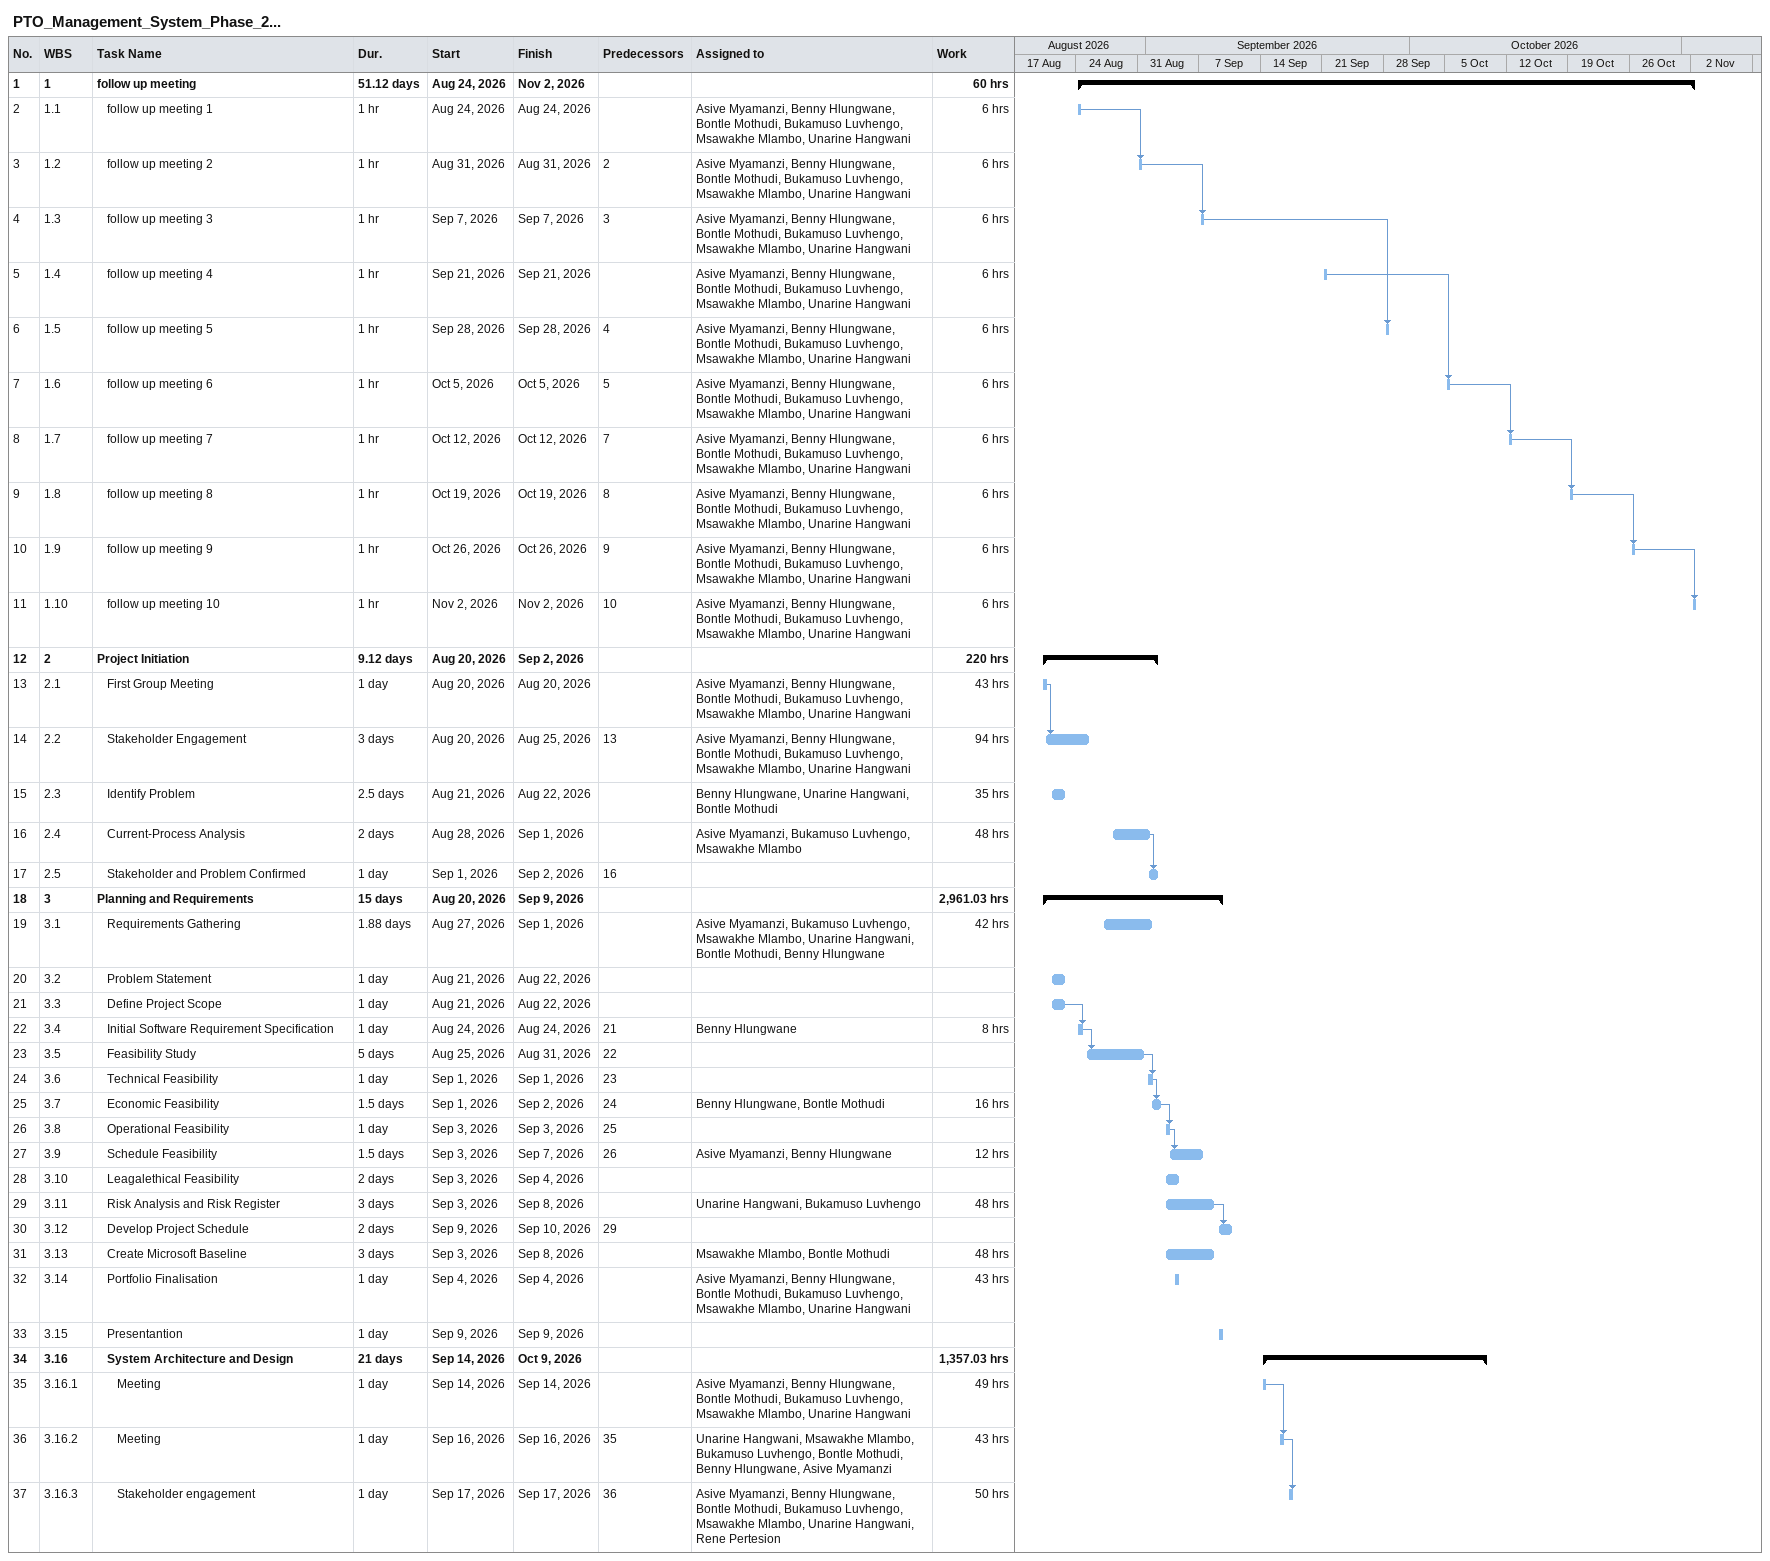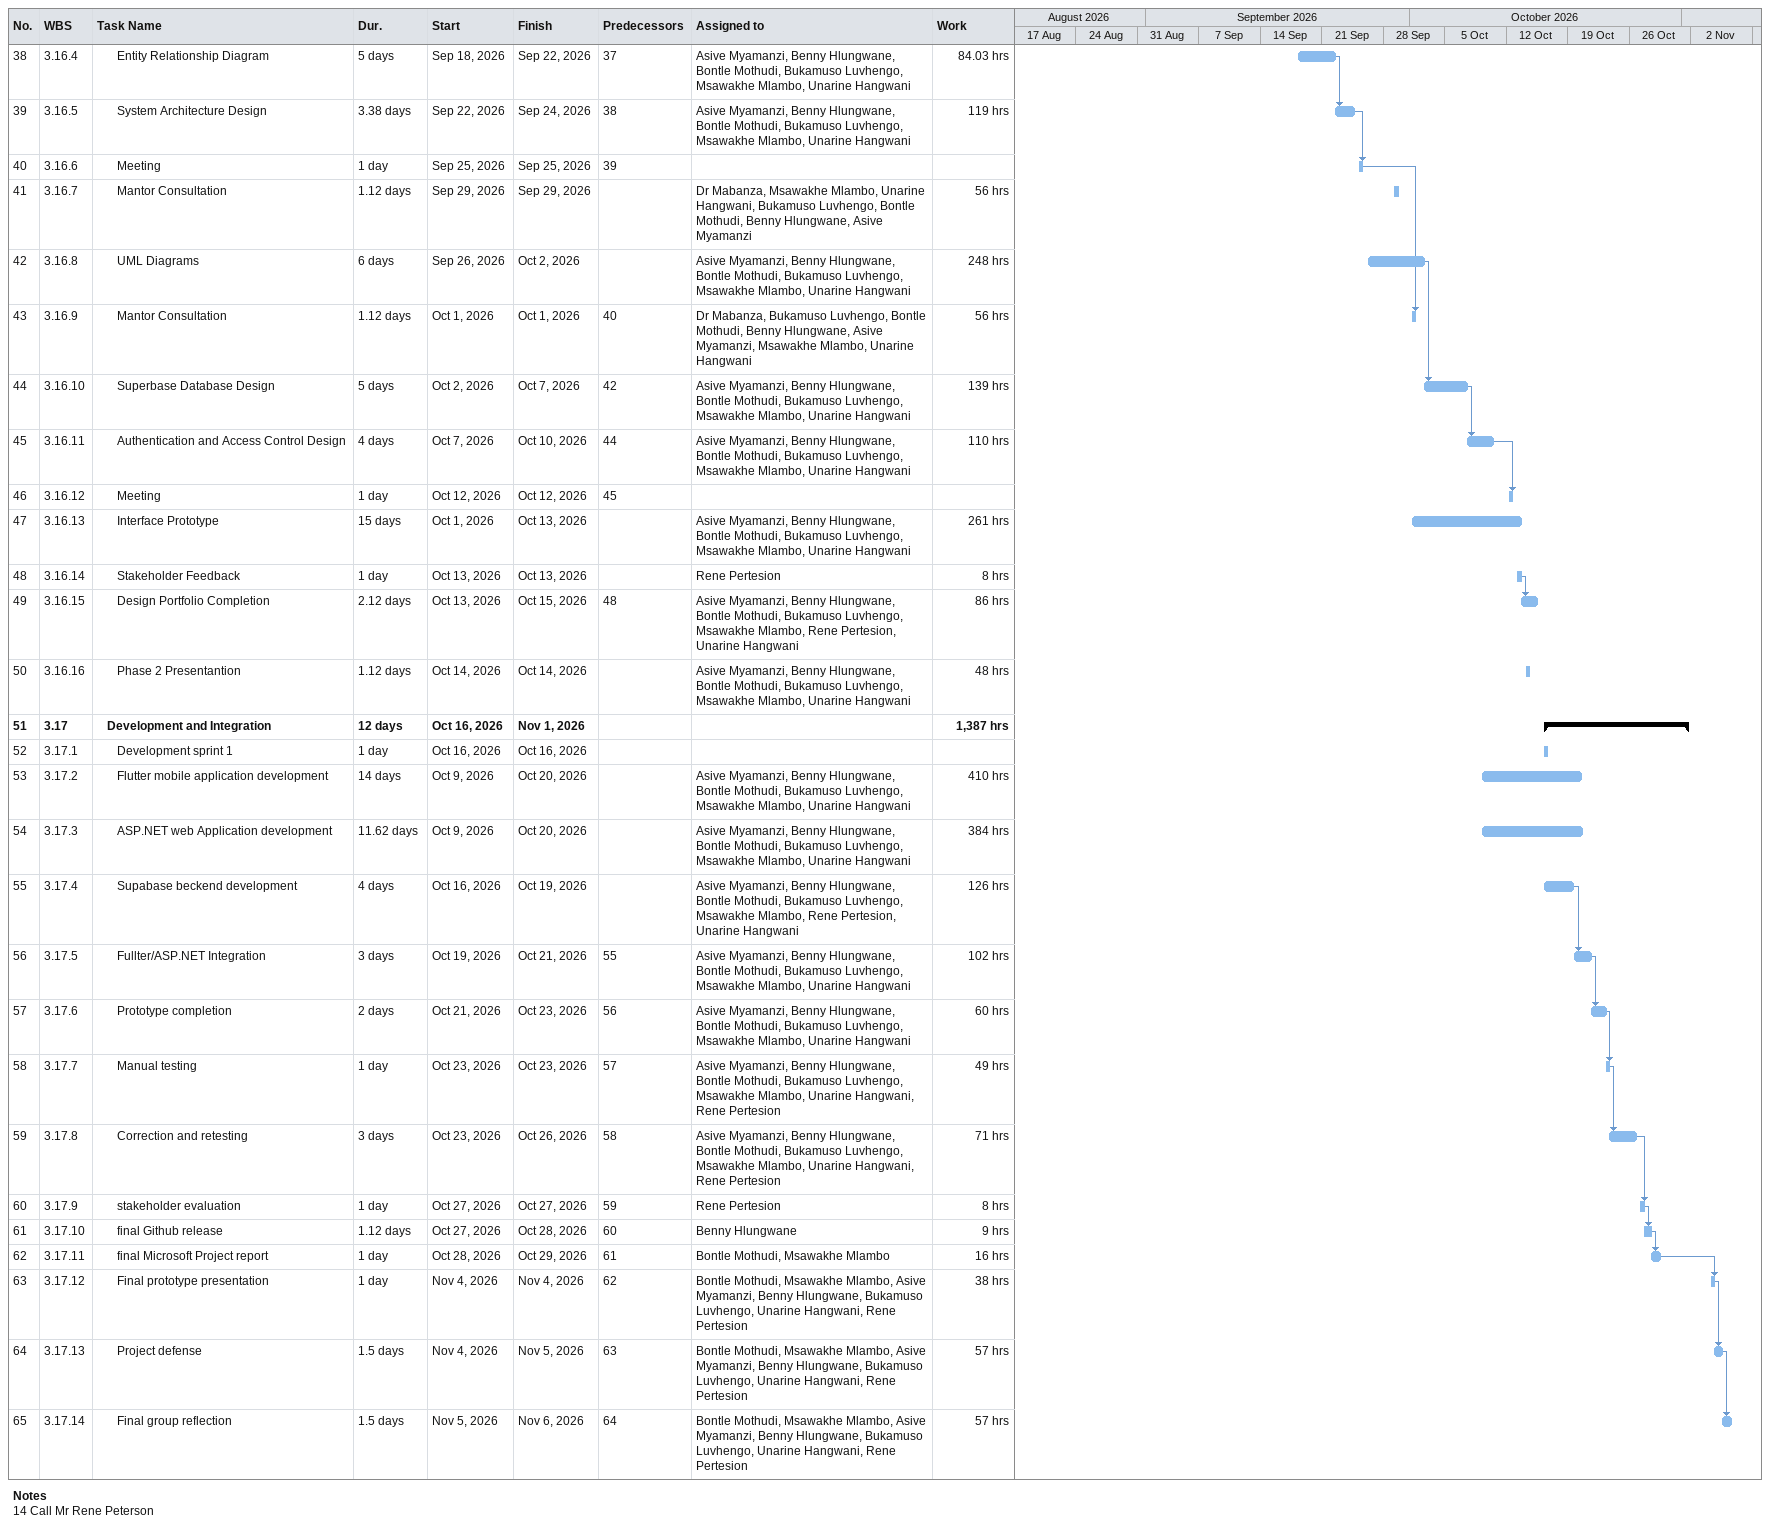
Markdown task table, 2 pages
PTO_Management_System_Phase_2...

| ID | WBS | Task | Duration | Start | Finish | Predecessors | Resources | Work (h) |
|---|---|---|---|---|---|---|---|---|
| 1 | 1 | **follow up meeting** | 51.12d | 2026-08-24 | 2026-11-02 |  |  | 60 |
| 2 | 1.1 | follow up meeting 1 | 1h | 2026-08-24 | 2026-08-24 |  | Asive Myamanzi, Benny Hlungwane, Bontle Mothudi, Bukamuso Luvhengo, Msawakhe Mlambo, Unarine Hangwani | 6 |
| 3 | 1.2 | follow up meeting 2 | 1h | 2026-08-31 | 2026-08-31 | 2 | Asive Myamanzi, Benny Hlungwane, Bontle Mothudi, Bukamuso Luvhengo, Msawakhe Mlambo, Unarine Hangwani | 6 |
| 4 | 1.3 | follow up meeting 3 | 1h | 2026-09-07 | 2026-09-07 | 3 | Asive Myamanzi, Benny Hlungwane, Bontle Mothudi, Bukamuso Luvhengo, Msawakhe Mlambo, Unarine Hangwani | 6 |
| 5 | 1.4 | follow up meeting 4 | 1h | 2026-09-21 | 2026-09-21 |  | Asive Myamanzi, Benny Hlungwane, Bontle Mothudi, Bukamuso Luvhengo, Msawakhe Mlambo, Unarine Hangwani | 6 |
| 6 | 1.5 | follow up meeting 5 | 1h | 2026-09-28 | 2026-09-28 | 4 | Asive Myamanzi, Benny Hlungwane, Bontle Mothudi, Bukamuso Luvhengo, Msawakhe Mlambo, Unarine Hangwani | 6 |
| 7 | 1.6 | follow up meeting 6 | 1h | 2026-10-05 | 2026-10-05 | 5 | Asive Myamanzi, Benny Hlungwane, Bontle Mothudi, Bukamuso Luvhengo, Msawakhe Mlambo, Unarine Hangwani | 6 |
| 8 | 1.7 | follow up meeting 7 | 1h | 2026-10-12 | 2026-10-12 | 7 | Asive Myamanzi, Benny Hlungwane, Bontle Mothudi, Bukamuso Luvhengo, Msawakhe Mlambo, Unarine Hangwani | 6 |
| 9 | 1.8 | follow up meeting 8 | 1h | 2026-10-19 | 2026-10-19 | 8 | Asive Myamanzi, Benny Hlungwane, Bontle Mothudi, Bukamuso Luvhengo, Msawakhe Mlambo, Unarine Hangwani | 6 |
| 10 | 1.9 | follow up meeting 9 | 1h | 2026-10-26 | 2026-10-26 | 9 | Asive Myamanzi, Benny Hlungwane, Bontle Mothudi, Bukamuso Luvhengo, Msawakhe Mlambo, Unarine Hangwani | 6 |
| 11 | 1.10 | follow up meeting 10 | 1h | 2026-11-02 | 2026-11-02 | 10 | Asive Myamanzi, Benny Hlungwane, Bontle Mothudi, Bukamuso Luvhengo, Msawakhe Mlambo, Unarine Hangwani | 6 |
| 12 | 2 | **Project Initiation** | 9.12d | 2026-08-20 | 2026-09-02 |  |  | 220 |
| 13 | 2.1 | First Group Meeting | 1d | 2026-08-20 | 2026-08-20 |  | Asive Myamanzi, Benny Hlungwane, Bontle Mothudi, Bukamuso Luvhengo, Msawakhe Mlambo, Unarine Hangwani | 43 |
| 14 | 2.2 | Stakeholder Engagement | 3d | 2026-08-20 | 2026-08-25 | 13 | Asive Myamanzi, Benny Hlungwane, Bontle Mothudi, Bukamuso Luvhengo, Msawakhe Mlambo, Unarine Hangwani | 94 |
| 15 | 2.3 | Identify Problem | 2.5d | 2026-08-21 | 2026-08-22 |  | Benny Hlungwane, Unarine Hangwani, Bontle Mothudi | 35 |
| 16 | 2.4 | Current-Process Analysis | 2d | 2026-08-28 | 2026-09-01 |  | Asive Myamanzi, Bukamuso Luvhengo, Msawakhe Mlambo | 48 |
| 17 | 2.5 | Stakeholder and Problem Confirmed | 1d | 2026-09-01 | 2026-09-02 | 16 |  |  |
| 18 | 3 | **Planning and Requirements** | 15d | 2026-08-20 | 2026-09-09 |  |  | 2961.03 |
| 19 | 3.1 | Requirements Gathering | 1.88d | 2026-08-27 | 2026-09-01 |  | Asive Myamanzi, Bukamuso Luvhengo, Msawakhe Mlambo, Unarine Hangwani, Bontle Mothudi, Benny Hlungwane | 42 |
| 20 | 3.2 | Problem Statement | 1d | 2026-08-21 | 2026-08-22 |  |  |  |
| 21 | 3.3 | Define Project Scope | 1d | 2026-08-21 | 2026-08-22 |  |  |  |
| 22 | 3.4 | Initial Software Requirement Specification | 1d | 2026-08-24 | 2026-08-24 | 21 | Benny Hlungwane | 8 |
| 23 | 3.5 | Feasibility Study | 5d | 2026-08-25 | 2026-08-31 | 22 |  |  |
| 24 | 3.6 | Technical Feasibility | 1d | 2026-09-01 | 2026-09-01 | 23 |  |  |
| 25 | 3.7 | Economic Feasibility | 1.5d | 2026-09-01 | 2026-09-02 | 24 | Benny Hlungwane, Bontle Mothudi | 16 |
| 26 | 3.8 | Operational Feasibility | 1d | 2026-09-03 | 2026-09-03 | 25 |  |  |
| 27 | 3.9 | Schedule Feasibility | 1.5d | 2026-09-03 | 2026-09-07 | 26 | Asive Myamanzi, Benny Hlungwane | 12 |
| 28 | 3.10 | Leagalethical Feasibility | 2d | 2026-09-03 | 2026-09-04 |  |  |  |
| 29 | 3.11 | Risk Analysis and Risk Register | 3d | 2026-09-03 | 2026-09-08 |  | Unarine Hangwani, Bukamuso Luvhengo | 48 |
| 30 | 3.12 | Develop Project Schedule | 2d | 2026-09-09 | 2026-09-10 | 29 |  |  |
| 31 | 3.13 | Create Microsoft Baseline | 3d | 2026-09-03 | 2026-09-08 |  | Msawakhe Mlambo, Bontle Mothudi | 48 |
| 32 | 3.14 | Portfolio Finalisation | 1d | 2026-09-04 | 2026-09-04 |  | Asive Myamanzi, Benny Hlungwane, Bontle Mothudi, Bukamuso Luvhengo, Msawakhe Mlambo, Unarine Hangwani | 43 |
| 33 | 3.15 | Presentantion | 1d | 2026-09-09 | 2026-09-09 |  |  |  |
| 34 | 3.16 | **System Architecture and Design** | 21d | 2026-09-14 | 2026-10-09 |  |  | 1357.03 |
| 35 | 3.16.1 | Meeting | 1d | 2026-09-14 | 2026-09-14 |  | Asive Myamanzi, Benny Hlungwane, Bontle Mothudi, Bukamuso Luvhengo, Msawakhe Mlambo, Unarine Hangwani | 49 |
| 36 | 3.16.2 | Meeting | 1d | 2026-09-16 | 2026-09-16 | 35 | Unarine Hangwani, Msawakhe Mlambo, Bukamuso Luvhengo, Bontle Mothudi, Benny Hlungwane, Asive Myamanzi | 43 |
| 37 | 3.16.3 | Stakeholder engagement | 1d | 2026-09-17 | 2026-09-17 | 36 | Asive Myamanzi, Benny Hlungwane, Bontle Mothudi, Bukamuso Luvhengo, Msawakhe Mlambo, Unarine Hangwani, Rene Pertesion | 50 |
| 38 | 3.16.4 | Entity Relationship Diagram | 5d | 2026-09-18 | 2026-09-22 | 37 | Asive Myamanzi, Benny Hlungwane, Bontle Mothudi, Bukamuso Luvhengo, Msawakhe Mlambo, Unarine Hangwani | 84.03 |
| 39 | 3.16.5 | System Architecture Design | 3.38d | 2026-09-22 | 2026-09-24 | 38 | Asive Myamanzi, Benny Hlungwane, Bontle Mothudi, Bukamuso Luvhengo, Msawakhe Mlambo, Unarine Hangwani | 119 |
| 40 | 3.16.6 | Meeting | 1d | 2026-09-25 | 2026-09-25 | 39 |  |  |
| 41 | 3.16.7 | Mantor Consultation | 1.12d | 2026-09-29 | 2026-09-29 |  | Dr Mabanza, Msawakhe Mlambo, Unarine Hangwani, Bukamuso Luvhengo, Bontle Mothudi, Benny Hlungwane, Asive Myamanzi | 56 |
| 42 | 3.16.8 | UML Diagrams | 6d | 2026-09-26 | 2026-10-02 |  | Asive Myamanzi, Benny Hlungwane, Bontle Mothudi, Bukamuso Luvhengo, Msawakhe Mlambo, Unarine Hangwani | 248 |
| 43 | 3.16.9 | Mantor Consultation | 1.12d | 2026-10-01 | 2026-10-01 | 40 | Dr Mabanza, Bukamuso Luvhengo, Bontle Mothudi, Benny Hlungwane, Asive Myamanzi, Msawakhe Mlambo, Unarine Hangwani | 56 |
| 44 | 3.16.10 | Superbase Database Design | 5d | 2026-10-02 | 2026-10-07 | 42 | Asive Myamanzi, Benny Hlungwane, Bontle Mothudi, Bukamuso Luvhengo, Msawakhe Mlambo, Unarine Hangwani | 139 |
| 45 | 3.16.11 | Authentication and Access Control Design | 4d | 2026-10-07 | 2026-10-10 | 44 | Asive Myamanzi, Benny Hlungwane, Bontle Mothudi, Bukamuso Luvhengo, Msawakhe Mlambo, Unarine Hangwani | 110 |
| 46 | 3.16.12 | Meeting | 1d | 2026-10-12 | 2026-10-12 | 45 |  |  |
| 47 | 3.16.13 | Interface Prototype | 15d | 2026-10-01 | 2026-10-13 |  | Asive Myamanzi, Benny Hlungwane, Bontle Mothudi, Bukamuso Luvhengo, Msawakhe Mlambo, Unarine Hangwani | 261 |
| 48 | 3.16.14 | Stakeholder Feedback | 1d | 2026-10-13 | 2026-10-13 |  | Rene Pertesion | 8 |
| 49 | 3.16.15 | Design Portfolio Completion | 2.12d | 2026-10-13 | 2026-10-15 | 48 | Asive Myamanzi, Benny Hlungwane, Bontle Mothudi, Bukamuso Luvhengo, Msawakhe Mlambo, Rene Pertesion, Unarine Hangwani | 86 |
| 50 | 3.16.16 | Phase 2 Presentantion | 1.12d | 2026-10-14 | 2026-10-14 |  | Asive Myamanzi, Benny Hlungwane, Bontle Mothudi, Bukamuso Luvhengo, Msawakhe Mlambo, Unarine Hangwani | 48 |
| 51 | 3.17 | **Development and Integration** | 12d | 2026-10-16 | 2026-11-01 |  |  | 1387 |
| 52 | 3.17.1 | Development sprint 1 | 1d | 2026-10-16 | 2026-10-16 |  |  |  |
| 53 | 3.17.2 | Flutter mobile application development | 14d | 2026-10-09 | 2026-10-20 |  | Asive Myamanzi, Benny Hlungwane, Bontle Mothudi, Bukamuso Luvhengo, Msawakhe Mlambo, Unarine Hangwani | 410 |
| 54 | 3.17.3 | ASP.NET web Application development | 11.62d | 2026-10-09 | 2026-10-20 |  | Asive Myamanzi, Benny Hlungwane, Bontle Mothudi, Bukamuso Luvhengo, Msawakhe Mlambo, Unarine Hangwani | 384 |
| 55 | 3.17.4 | Supabase beckend development | 4d | 2026-10-16 | 2026-10-19 |  | Asive Myamanzi, Benny Hlungwane, Bontle Mothudi, Bukamuso Luvhengo, Msawakhe Mlambo, Rene Pertesion, Unarine Hangwani | 126 |
| 56 | 3.17.5 | Fullter/ASP.NET Integration | 3d | 2026-10-19 | 2026-10-21 | 55 | Asive Myamanzi, Benny Hlungwane, Bontle Mothudi, Bukamuso Luvhengo, Msawakhe Mlambo, Unarine Hangwani | 102 |
| 57 | 3.17.6 | Prototype completion | 2d | 2026-10-21 | 2026-10-23 | 56 | Asive Myamanzi, Benny Hlungwane, Bontle Mothudi, Bukamuso Luvhengo, Msawakhe Mlambo, Unarine Hangwani | 60 |
| 58 | 3.17.7 | Manual testing | 1d | 2026-10-23 | 2026-10-23 | 57 | Asive Myamanzi, Benny Hlungwane, Bontle Mothudi, Bukamuso Luvhengo, Msawakhe Mlambo, Unarine Hangwani, Rene Pertesion | 49 |
| 59 | 3.17.8 | Correction and retesting | 3d | 2026-10-23 | 2026-10-26 | 58 | Asive Myamanzi, Benny Hlungwane, Bontle Mothudi, Bukamuso Luvhengo, Msawakhe Mlambo, Unarine Hangwani, Rene Pertesion | 71 |
| 60 | 3.17.9 | stakeholder evaluation | 1d | 2026-10-27 | 2026-10-27 | 59 | Rene Pertesion | 8 |
| 61 | 3.17.10 | final Github release | 1.12d | 2026-10-27 | 2026-10-28 | 60 | Benny Hlungwane | 9 |
| 62 | 3.17.11 | final Microsoft Project report | 1d | 2026-10-28 | 2026-10-29 | 61 | Bontle Mothudi, Msawakhe Mlambo | 16 |
| 63 | 3.17.12 | Final prototype presentation | 1d | 2026-11-04 | 2026-11-04 | 62 | Bontle Mothudi, Msawakhe Mlambo, Asive Myamanzi, Benny Hlungwane, Bukamuso Luvhengo, Unarine Hangwani, Rene Pertesion | 38 |
| 64 | 3.17.13 | Project defense | 1.5d | 2026-11-04 | 2026-11-05 | 63 | Bontle Mothudi, Msawakhe Mlambo, Asive Myamanzi, Benny Hlungwane, Bukamuso Luvhengo, Unarine Hangwani, Rene Pertesion | 57 |
| 65 | 3.17.14 | Final group reflection | 1.5d | 2026-11-05 | 2026-11-06 | 64 | Bontle Mothudi, Msawakhe Mlambo, Asive Myamanzi, Benny Hlungwane, Bukamuso Luvhengo, Unarine Hangwani, Rene Pertesion | 57 |

Notes
- 14: Call Mr Rene Peterson
